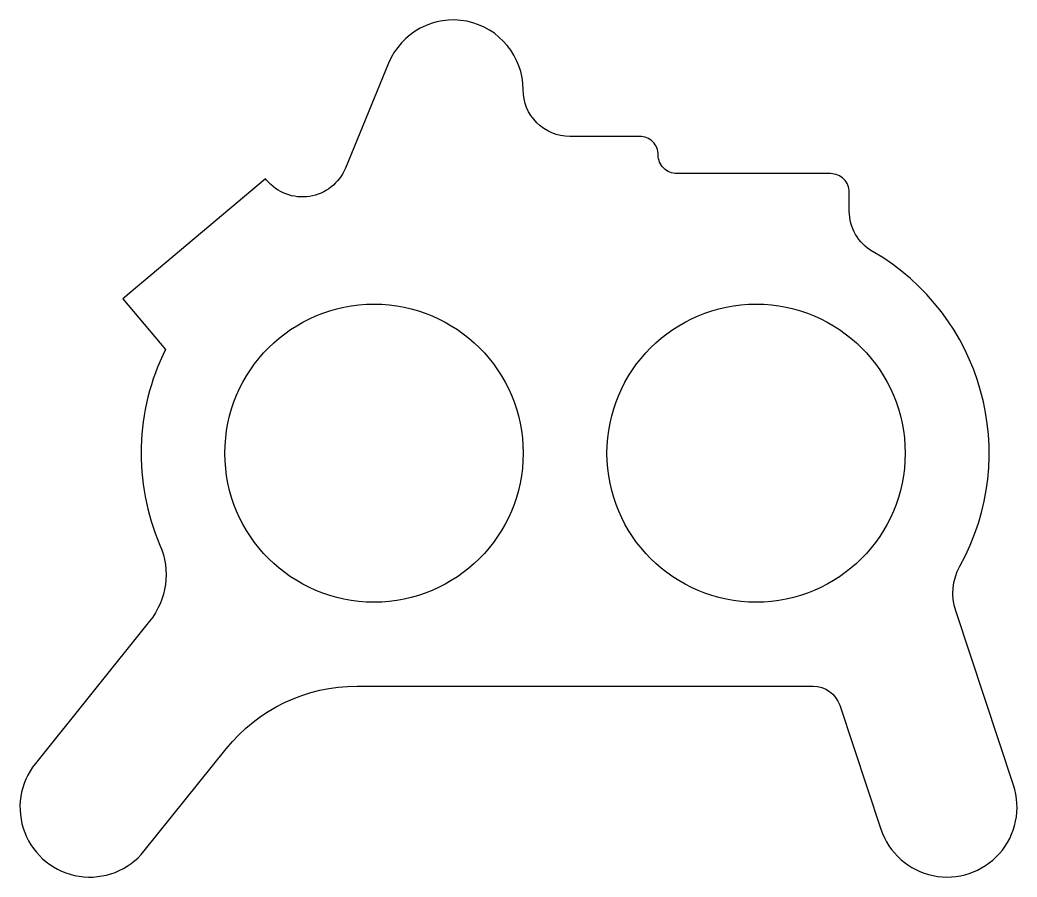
# Model space of a CAD drawing. Extents: x 61 to 168, y 100 to 192.
import ezdxf

# ---------------------------------------------------------------- set-up
doc = ezdxf.new("R2010")
doc.units = 0
doc.layers.add('ANA', color=220, linetype='CONTINUOUS')

msp = doc.modelspace()

# ---------------------------------------------------------------- linework, layer by layer
at = {"layer": 'ANA'}
msp.add_lwpolyline([(71.54, 162.27), (76.12, 156.82, 0.220118), (75.53, 135.84, -0.277256), (74.42, 127.67), (62.16, 112.39, 1), (73.85, 103), (82.65, 113.97, -0.227416), (96.69, 120.7), (145.63, 120.7, -0.323268), (148.47, 118.64), (152.89, 105.34, 1), (167.12, 110.06), (160.92, 128.77, -0.209629), (161.37, 133.57, 0.409188), (152, 167.35, -0.267949), (149.5, 171.68), (149.5, 173.7, 0.414214), (147.5, 175.7), (131, 175.7, -0.414214), (129, 177.7, 0.414214), (127, 179.7), (119.5, 179.7, -0.414214), (114.5, 184.7, 0.821715), (100.07, 187.55), (95.44, 176.3, -0.563712), (86.98, 174.99), (86.86, 175.13)], format="xyb", close=True, dxfattribs=at)
for centre in [(98.5, 145.7), (139.5, 145.7)]:
    msp.add_circle(centre, 16, dxfattribs=at)

doc.saveas('drawing.dxf')
